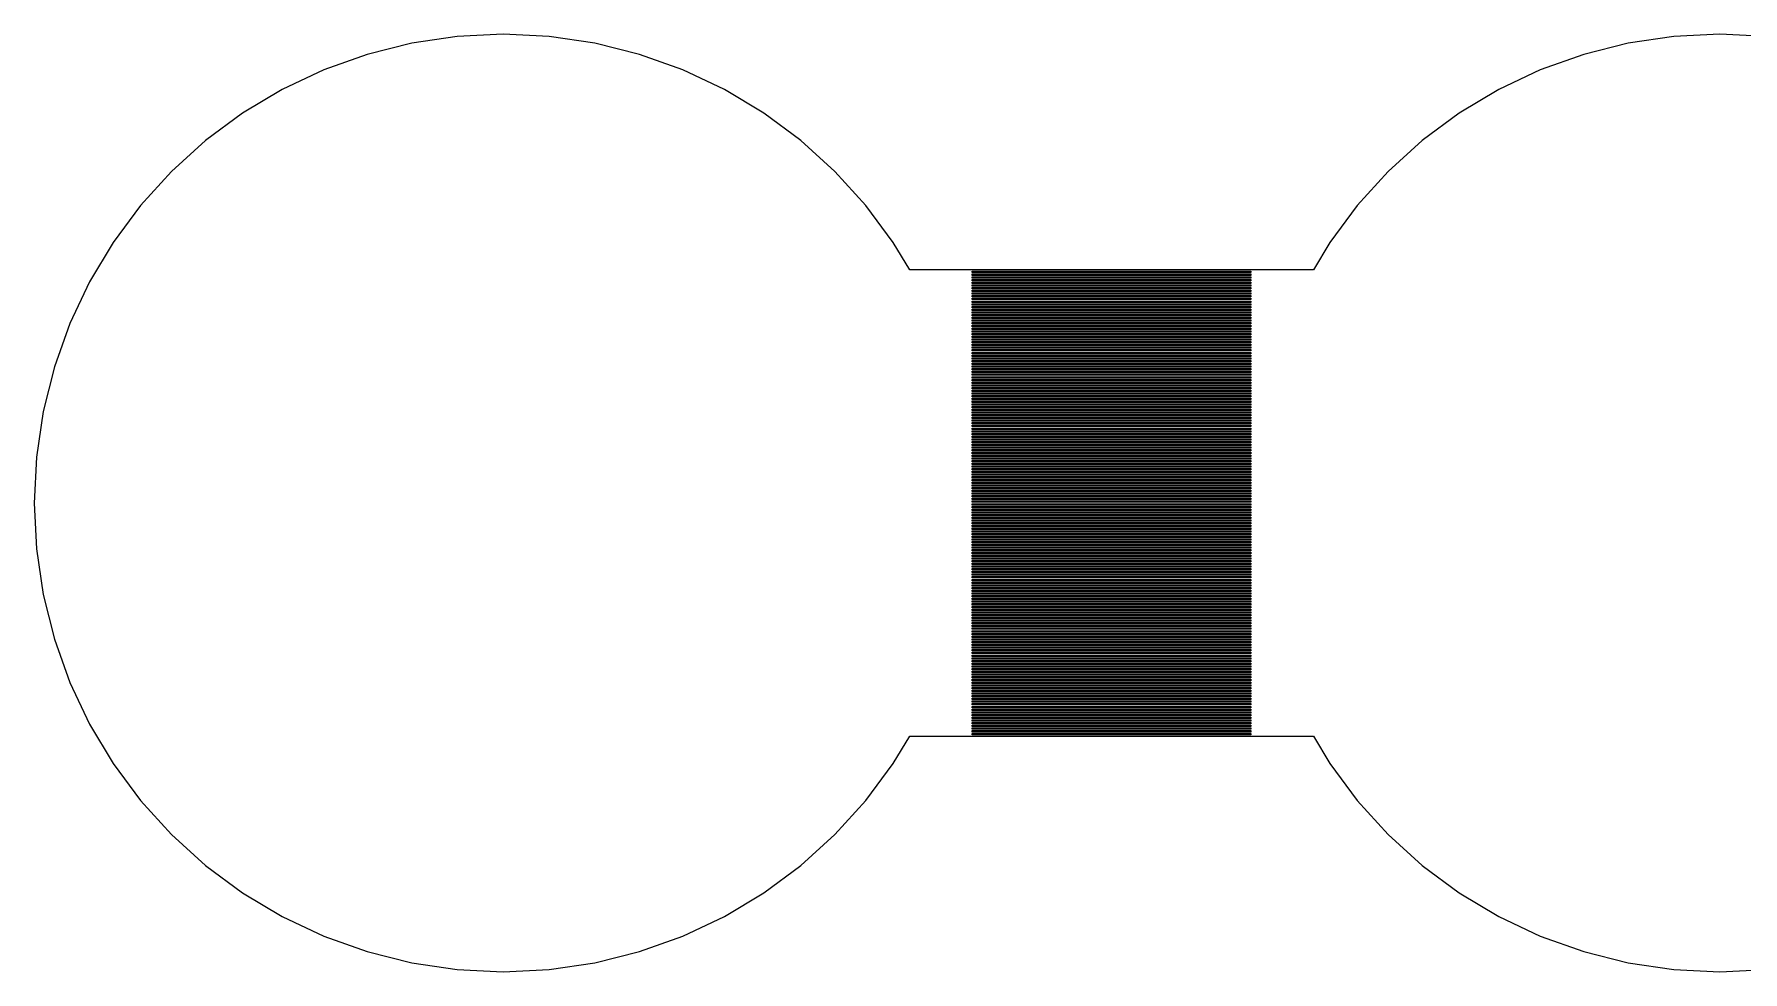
# Model space of a CAD drawing. Extents: x -5 to 101, y -4 to 66.
# Drawn here: x -4.97 to 7.67, y 23.03 to 29.97 of the extents above; entities that cross this region are included whole.
import ezdxf

# ---------------------------------------------------------------- set-up
doc = ezdxf.new("R2010")
doc.units = 0

msp = doc.modelspace()

# ---------------------------------------------------------------- linework, layer by layer
for p, q in [((-1.5, 29.97), (-1.84012, 29.9533)), ((-1.15987, 29.9533), (-1.5, 29.97)), ((7.5, 29.97), (7.15987, 29.9533)), ((7.84013, 29.9533), (7.5, 29.97)), ((-2.17696, 29.9033), (-2.50728, 29.8206)), ((-1.84012, 29.9533), (-2.17696, 29.9033)), ((-0.823029, 29.9033), (-1.15987, 29.9533)), ((-0.492706, 29.8206), (-0.823029, 29.9033)), ((6.82303, 29.9033), (6.49271, 29.8206)), ((7.15987, 29.9533), (6.82303, 29.9033)), ((-2.82791, 29.7059), (-3.13574, 29.5603)), ((-2.50728, 29.8206), (-2.82791, 29.7059)), ((-0.172073, 29.7059), (-0.492706, 29.8206)), ((0.135757, 29.5603), (-0.172073, 29.7059)), ((6.17207, 29.7059), (5.86424, 29.5603)), ((6.49271, 29.8206), (6.17207, 29.7059)), ((-3.13574, 29.5603), (-3.42783, 29.3852)), ((0.427841, 29.3852), (0.135757, 29.5603)), ((5.86424, 29.5603), (5.57216, 29.3852)), ((-3.42783, 29.3852), (-3.70134, 29.1823)), ((0.701355, 29.1823), (0.427841, 29.3852)), ((5.57216, 29.3852), (5.29865, 29.1823)), ((-3.70134, 29.1823), (-3.95366, 28.9537)), ((0.953674, 28.9537), (0.701355, 29.1823)), ((5.29865, 29.1823), (5.04633, 28.9537)), ((-3.95366, 28.9537), (-4.18234, 28.7013)), ((1.18236, 28.7013), (0.953674, 28.9537)), ((5.04633, 28.9537), (4.81764, 28.7013)), ((-4.18234, 28.7013), (-4.38519, 28.4278)), ((1.38521, 28.4278), (1.18236, 28.7013)), ((4.81764, 28.7013), (4.61479, 28.4278)), ((-4.38519, 28.4278), (-4.56026, 28.1357)), ((1.50677, 28.225), (1.38521, 28.4278)), ((4.61479, 28.4278), (4.49323, 28.225)), ((4.49323, 28.225), (1.50677, 28.225)), ((1.97, 28.205), (1.97, 28.215)), ((1.97, 28.215), (4.03, 28.215)), ((4.03, 28.205), (1.97, 28.205)), ((1.97, 28.185), (1.97, 28.195)), ((1.97, 28.195), (4.03, 28.195)), ((4.03, 28.215), (4.03, 28.205)), ((4.03, 28.195), (4.03, 28.185)), ((-4.56026, 28.1357), (-4.70586, 27.8279)), ((4.03, 28.185), (1.97, 28.185)), ((1.97, 28.165), (1.97, 28.175)), ((1.97, 28.175), (4.03, 28.175)), ((4.03, 28.165), (1.97, 28.165)), ((1.97, 28.145), (1.97, 28.155)), ((1.97, 28.155), (4.03, 28.155)), ((4.03, 28.145), (1.97, 28.145)), ((1.97, 28.125), (1.97, 28.135)), ((1.97, 28.135), (4.03, 28.135)), ((4.03, 28.125), (1.97, 28.125)), ((1.97, 28.105), (1.97, 28.115)), ((1.97, 28.115), (4.03, 28.115)), ((4.03, 28.105), (1.97, 28.105)), ((1.97, 28.085), (1.97, 28.095)), ((1.97, 28.095), (4.03, 28.095)), ((4.03, 28.085), (1.97, 28.085)), ((1.97, 28.065), (1.97, 28.075)), ((1.97, 28.075), (4.03, 28.075)), ((4.03, 28.065), (1.97, 28.065)), ((4.03, 28.175), (4.03, 28.165)), ((4.03, 28.155), (4.03, 28.145)), ((4.03, 28.135), (4.03, 28.125)), ((4.03, 28.115), (4.03, 28.105)), ((4.03, 28.095), (4.03, 28.085)), ((4.03, 28.075), (4.03, 28.065)), ((1.97, 28.045), (1.97, 28.055)), ((1.97, 28.055), (4.03, 28.055)), ((4.03, 28.045), (1.97, 28.045)), ((1.97, 28.025), (1.97, 28.035)), ((1.97, 28.035), (4.03, 28.035)), ((4.03, 28.025), (1.97, 28.025)), ((1.97, 28.005), (1.97, 28.015)), ((1.97, 28.015), (4.03, 28.015)), ((4.03, 28.005), (1.97, 28.005)), ((1.97, 27.985), (1.97, 27.995)), ((1.97, 27.995), (4.03, 27.995)), ((4.03, 27.985), (1.97, 27.985)), ((1.97, 27.965), (1.97, 27.975)), ((1.97, 27.975), (4.03, 27.975)), ((4.03, 27.965), (1.97, 27.965)), ((1.97, 27.945), (1.97, 27.955)), ((1.97, 27.955), (4.03, 27.955)), ((4.03, 27.945), (1.97, 27.945)), ((1.97, 27.925), (1.97, 27.935)), ((1.97, 27.935), (4.03, 27.935)), ((4.03, 28.055), (4.03, 28.045)), ((4.03, 28.035), (4.03, 28.025)), ((4.03, 28.015), (4.03, 28.005)), ((4.03, 27.995), (4.03, 27.985)), ((4.03, 27.975), (4.03, 27.965)), ((4.03, 27.955), (4.03, 27.945)), ((4.03, 27.935), (4.03, 27.925)), ((-4.70586, 27.8279), (-4.82057, 27.5073)), ((4.03, 27.925), (1.97, 27.925)), ((1.97, 27.905), (1.97, 27.915)), ((1.97, 27.915), (4.03, 27.915)), ((4.03, 27.905), (1.97, 27.905)), ((1.97, 27.885), (1.97, 27.895)), ((1.97, 27.895), (4.03, 27.895)), ((4.03, 27.885), (1.97, 27.885)), ((1.97, 27.865), (1.97, 27.875)), ((1.97, 27.875), (4.03, 27.875)), ((4.03, 27.865), (1.97, 27.865)), ((1.97, 27.845), (1.97, 27.855)), ((1.97, 27.855), (4.03, 27.855)), ((4.03, 27.845), (1.97, 27.845)), ((1.97, 27.825), (1.97, 27.835)), ((1.97, 27.835), (4.03, 27.835)), ((4.03, 27.825), (1.97, 27.825)), ((1.97, 27.805), (1.97, 27.815)), ((1.97, 27.815), (4.03, 27.815)), ((4.03, 27.915), (4.03, 27.905)), ((4.03, 27.895), (4.03, 27.885)), ((4.03, 27.875), (4.03, 27.865)), ((4.03, 27.855), (4.03, 27.845)), ((4.03, 27.835), (4.03, 27.825)), ((4.03, 27.815), (4.03, 27.805)), ((4.03, 27.805), (1.97, 27.805)), ((1.97, 27.785), (1.97, 27.795)), ((1.97, 27.795), (4.03, 27.795)), ((4.03, 27.785), (1.97, 27.785)), ((1.97, 27.765), (1.97, 27.775)), ((1.97, 27.775), (4.03, 27.775)), ((4.03, 27.765), (1.97, 27.765)), ((1.97, 27.745), (1.97, 27.755)), ((1.97, 27.755), (4.03, 27.755)), ((4.03, 27.745), (1.97, 27.745)), ((1.97, 27.725), (1.97, 27.735)), ((1.97, 27.735), (4.03, 27.735)), ((4.03, 27.725), (1.97, 27.725)), ((1.97, 27.705), (1.97, 27.715)), ((1.97, 27.715), (4.03, 27.715)), ((4.03, 27.705), (1.97, 27.705)), ((1.97, 27.685), (1.97, 27.695)), ((1.97, 27.695), (4.03, 27.695)), ((4.03, 27.685), (1.97, 27.685)), ((4.03, 27.795), (4.03, 27.785)), ((4.03, 27.775), (4.03, 27.765)), ((4.03, 27.755), (4.03, 27.745)), ((4.03, 27.735), (4.03, 27.725)), ((4.03, 27.715), (4.03, 27.705)), ((4.03, 27.695), (4.03, 27.685)), ((1.97, 27.665), (1.97, 27.675)), ((1.97, 27.675), (4.03, 27.675)), ((4.03, 27.665), (1.97, 27.665)), ((1.97, 27.645), (1.97, 27.655)), ((1.97, 27.655), (4.03, 27.655)), ((4.03, 27.645), (1.97, 27.645)), ((1.97, 27.625), (1.97, 27.635)), ((1.97, 27.635), (4.03, 27.635)), ((4.03, 27.625), (1.97, 27.625)), ((1.97, 27.605), (1.97, 27.615)), ((1.97, 27.615), (4.03, 27.615)), ((4.03, 27.605), (1.97, 27.605)), ((1.97, 27.585), (1.97, 27.595)), ((1.97, 27.595), (4.03, 27.595)), ((4.03, 27.585), (1.97, 27.585)), ((1.97, 27.565), (1.97, 27.575)), ((1.97, 27.575), (4.03, 27.575)), ((4.03, 27.565), (1.97, 27.565)), ((4.03, 27.675), (4.03, 27.665)), ((4.03, 27.655), (4.03, 27.645)), ((4.03, 27.635), (4.03, 27.625)), ((4.03, 27.615), (4.03, 27.605)), ((4.03, 27.595), (4.03, 27.585)), ((4.03, 27.575), (4.03, 27.565)), ((-4.82057, 27.5073), (-4.90332, 27.177)), ((1.97, 27.545), (1.97, 27.555)), ((1.97, 27.555), (4.03, 27.555)), ((4.03, 27.545), (1.97, 27.545)), ((1.97, 27.525), (1.97, 27.535)), ((1.97, 27.535), (4.03, 27.535)), ((4.03, 27.525), (1.97, 27.525)), ((1.97, 27.505), (1.97, 27.515)), ((1.97, 27.515), (4.03, 27.515)), ((4.03, 27.505), (1.97, 27.505)), ((1.97, 27.485), (1.97, 27.495)), ((1.97, 27.495), (4.03, 27.495)), ((4.03, 27.485), (1.97, 27.485)), ((1.97, 27.465), (1.97, 27.475)), ((1.97, 27.475), (4.03, 27.475)), ((4.03, 27.465), (1.97, 27.465)), ((1.97, 27.445), (1.97, 27.455)), ((1.97, 27.455), (4.03, 27.455)), ((4.03, 27.445), (1.97, 27.445)), ((1.97, 27.425), (1.97, 27.435)), ((1.97, 27.435), (4.03, 27.435)), ((4.03, 27.555), (4.03, 27.545)), ((4.03, 27.535), (4.03, 27.525)), ((4.03, 27.515), (4.03, 27.505)), ((4.03, 27.495), (4.03, 27.485)), ((4.03, 27.475), (4.03, 27.465)), ((4.03, 27.455), (4.03, 27.445)), ((4.03, 27.435), (4.03, 27.425)), ((4.03, 27.425), (1.97, 27.425)), ((1.97, 27.405), (1.97, 27.415)), ((1.97, 27.415), (4.03, 27.415)), ((4.03, 27.405), (1.97, 27.405)), ((1.97, 27.385), (1.97, 27.395)), ((1.97, 27.395), (4.03, 27.395)), ((4.03, 27.385), (1.97, 27.385)), ((1.97, 27.365), (1.97, 27.375)), ((1.97, 27.375), (4.03, 27.375)), ((4.03, 27.365), (1.97, 27.365)), ((1.97, 27.345), (1.97, 27.355)), ((1.97, 27.355), (4.03, 27.355)), ((4.03, 27.345), (1.97, 27.345)), ((1.97, 27.325), (1.97, 27.335)), ((1.97, 27.335), (4.03, 27.335)), ((4.03, 27.325), (1.97, 27.325)), ((1.97, 27.305), (1.97, 27.315)), ((1.97, 27.315), (4.03, 27.315)), ((4.03, 27.305), (1.97, 27.305)), ((4.03, 27.415), (4.03, 27.405)), ((4.03, 27.395), (4.03, 27.385)), ((4.03, 27.375), (4.03, 27.365)), ((4.03, 27.355), (4.03, 27.345)), ((4.03, 27.335), (4.03, 27.325)), ((4.03, 27.315), (4.03, 27.305)), ((-4.90332, 27.177), (-4.95328, 26.8401)), ((1.97, 27.285), (1.97, 27.295)), ((1.97, 27.295), (4.03, 27.295)), ((4.03, 27.285), (1.97, 27.285)), ((1.97, 27.265), (1.97, 27.275)), ((1.97, 27.275), (4.03, 27.275)), ((4.03, 27.265), (1.97, 27.265)), ((1.97, 27.245), (1.97, 27.255)), ((1.97, 27.255), (4.03, 27.255)), ((4.03, 27.245), (1.97, 27.245)), ((1.97, 27.225), (1.97, 27.235)), ((1.97, 27.235), (4.03, 27.235)), ((4.03, 27.225), (1.97, 27.225)), ((1.97, 27.205), (1.97, 27.215)), ((1.97, 27.215), (4.03, 27.215)), ((4.03, 27.205), (1.97, 27.205)), ((1.97, 27.185), (1.97, 27.195)), ((1.97, 27.195), (4.03, 27.195)), ((4.03, 27.185), (1.97, 27.185)), ((4.03, 27.295), (4.03, 27.285)), ((4.03, 27.275), (4.03, 27.265)), ((4.03, 27.255), (4.03, 27.245)), ((4.03, 27.235), (4.03, 27.225)), ((4.03, 27.215), (4.03, 27.205)), ((4.03, 27.195), (4.03, 27.185)), ((1.97, 27.165), (1.97, 27.175)), ((1.97, 27.175), (4.03, 27.175)), ((4.03, 27.165), (1.97, 27.165)), ((1.97, 27.145), (1.97, 27.155)), ((1.97, 27.155), (4.03, 27.155)), ((4.03, 27.145), (1.97, 27.145)), ((1.97, 27.125), (1.97, 27.135)), ((1.97, 27.135), (4.03, 27.135)), ((4.03, 27.125), (1.97, 27.125)), ((1.97, 27.105), (1.97, 27.115)), ((1.97, 27.115), (4.03, 27.115)), ((4.03, 27.105), (1.97, 27.105)), ((1.97, 27.085), (1.97, 27.095)), ((1.97, 27.095), (4.03, 27.095)), ((4.03, 27.085), (1.97, 27.085)), ((1.97, 27.065), (1.97, 27.075)), ((1.97, 27.075), (4.03, 27.075)), ((4.03, 27.065), (1.97, 27.065)), ((1.97, 27.045), (1.97, 27.055)), ((1.97, 27.055), (4.03, 27.055)), ((4.03, 27.175), (4.03, 27.165)), ((4.03, 27.155), (4.03, 27.145)), ((4.03, 27.135), (4.03, 27.125)), ((4.03, 27.115), (4.03, 27.105)), ((4.03, 27.095), (4.03, 27.085)), ((4.03, 27.075), (4.03, 27.065)), ((4.03, 27.055), (4.03, 27.045)), ((4.03, 27.045), (1.97, 27.045)), ((1.97, 27.025), (1.97, 27.035)), ((1.97, 27.035), (4.03, 27.035)), ((4.03, 27.025), (1.97, 27.025)), ((1.97, 27.005), (1.97, 27.015)), ((1.97, 27.015), (4.03, 27.015)), ((4.03, 27.005), (1.97, 27.005)), ((1.97, 26.985), (1.97, 26.995)), ((1.97, 26.995), (4.03, 26.995)), ((4.03, 26.985), (1.97, 26.985)), ((1.97, 26.965), (1.97, 26.975)), ((1.97, 26.975), (4.03, 26.975)), ((4.03, 26.965), (1.97, 26.965)), ((1.97, 26.945), (1.97, 26.955)), ((1.97, 26.955), (4.03, 26.955)), ((4.03, 26.945), (1.97, 26.945)), ((1.97, 26.925), (1.97, 26.935)), ((1.97, 26.935), (4.03, 26.935)), ((4.03, 26.925), (1.97, 26.925)), ((4.03, 27.035), (4.03, 27.025)), ((4.03, 27.015), (4.03, 27.005)), ((4.03, 26.995), (4.03, 26.985)), ((4.03, 26.975), (4.03, 26.965)), ((4.03, 26.955), (4.03, 26.945)), ((4.03, 26.935), (4.03, 26.925)), ((-4.95328, 26.8401), (-4.96999, 26.5)), ((1.97, 26.905), (1.97, 26.915)), ((1.97, 26.915), (4.03, 26.915)), ((4.03, 26.905), (1.97, 26.905)), ((1.97, 26.885), (1.97, 26.895)), ((1.97, 26.895), (4.03, 26.895)), ((4.03, 26.885), (1.97, 26.885)), ((1.97, 26.865), (1.97, 26.875)), ((1.97, 26.875), (4.03, 26.875)), ((4.03, 26.865), (1.97, 26.865)), ((1.97, 26.845), (1.97, 26.855)), ((1.97, 26.855), (4.03, 26.855)), ((4.03, 26.845), (1.97, 26.845)), ((1.97, 26.825), (1.97, 26.835)), ((1.97, 26.835), (4.03, 26.835)), ((4.03, 26.825), (1.97, 26.825)), ((1.97, 26.805), (1.97, 26.815)), ((1.97, 26.815), (4.03, 26.815)), ((4.03, 26.805), (1.97, 26.805)), ((4.03, 26.915), (4.03, 26.905)), ((4.03, 26.895), (4.03, 26.885)), ((4.03, 26.875), (4.03, 26.865)), ((4.03, 26.855), (4.03, 26.845)), ((4.03, 26.835), (4.03, 26.825)), ((4.03, 26.815), (4.03, 26.805)), ((1.97, 26.785), (1.97, 26.795)), ((1.97, 26.795), (4.03, 26.795)), ((4.03, 26.785), (1.97, 26.785)), ((1.97, 26.765), (1.97, 26.775)), ((1.97, 26.775), (4.03, 26.775)), ((4.03, 26.765), (1.97, 26.765)), ((1.97, 26.745), (1.97, 26.755)), ((1.97, 26.755), (4.03, 26.755)), ((4.03, 26.745), (1.97, 26.745)), ((1.97, 26.725), (1.97, 26.735)), ((1.97, 26.735), (4.03, 26.735)), ((4.03, 26.725), (1.97, 26.725)), ((1.97, 26.705), (1.97, 26.715)), ((1.97, 26.715), (4.03, 26.715)), ((4.03, 26.705), (1.97, 26.705)), ((1.97, 26.685), (1.97, 26.695)), ((1.97, 26.695), (4.03, 26.695)), ((4.03, 26.685), (1.97, 26.685)), ((1.97, 26.665), (1.97, 26.675)), ((1.97, 26.675), (4.03, 26.675)), ((4.03, 26.795), (4.03, 26.785)), ((4.03, 26.775), (4.03, 26.765)), ((4.03, 26.755), (4.03, 26.745)), ((4.03, 26.735), (4.03, 26.725)), ((4.03, 26.715), (4.03, 26.705)), ((4.03, 26.695), (4.03, 26.685)), ((4.03, 26.675), (4.03, 26.665)), ((4.03, 26.665), (1.97, 26.665)), ((1.97, 26.645), (1.97, 26.655)), ((1.97, 26.655), (4.03, 26.655)), ((4.03, 26.645), (1.97, 26.645)), ((1.97, 26.625), (1.97, 26.635)), ((1.97, 26.635), (4.03, 26.635)), ((4.03, 26.625), (1.97, 26.625)), ((1.97, 26.605), (1.97, 26.615)), ((1.97, 26.615), (4.03, 26.615)), ((4.03, 26.605), (1.97, 26.605)), ((1.97, 26.585), (1.97, 26.595)), ((1.97, 26.595), (4.03, 26.595)), ((4.03, 26.585), (1.97, 26.585)), ((1.97, 26.565), (1.97, 26.575)), ((1.97, 26.575), (4.03, 26.575)), ((4.03, 26.565), (1.97, 26.565)), ((1.97, 26.545), (1.97, 26.555)), ((1.97, 26.555), (4.03, 26.555)), ((4.03, 26.545), (1.97, 26.545)), ((4.03, 26.655), (4.03, 26.645)), ((4.03, 26.635), (4.03, 26.625)), ((4.03, 26.615), (4.03, 26.605)), ((4.03, 26.595), (4.03, 26.585)), ((4.03, 26.575), (4.03, 26.565)), ((4.03, 26.555), (4.03, 26.545)), ((-4.96999, 26.5), (-4.95328, 26.1599)), ((1.97, 26.525), (1.97, 26.535)), ((1.97, 26.535), (4.03, 26.535)), ((4.03, 26.525), (1.97, 26.525)), ((1.97, 26.505), (1.97, 26.515)), ((1.97, 26.515), (4.03, 26.515)), ((4.03, 26.505), (1.97, 26.505)), ((1.97, 26.485), (1.97, 26.495)), ((1.97, 26.495), (4.03, 26.495)), ((4.03, 26.485), (1.97, 26.485)), ((1.97, 26.465), (1.97, 26.475)), ((1.97, 26.475), (4.03, 26.475)), ((4.03, 26.465), (1.97, 26.465)), ((1.97, 26.445), (1.97, 26.455)), ((1.97, 26.455), (4.03, 26.455)), ((4.03, 26.445), (1.97, 26.445)), ((1.97, 26.425), (1.97, 26.435)), ((1.97, 26.435), (4.03, 26.435)), ((4.03, 26.425), (1.97, 26.425)), ((4.03, 26.535), (4.03, 26.525)), ((4.03, 26.515), (4.03, 26.505)), ((4.03, 26.495), (4.03, 26.485)), ((4.03, 26.475), (4.03, 26.465)), ((4.03, 26.455), (4.03, 26.445)), ((4.03, 26.435), (4.03, 26.425)), ((1.97, 26.405), (1.97, 26.415)), ((1.97, 26.415), (4.03, 26.415)), ((4.03, 26.405), (1.97, 26.405)), ((1.97, 26.385), (1.97, 26.395)), ((1.97, 26.395), (4.03, 26.395)), ((4.03, 26.385), (1.97, 26.385)), ((1.97, 26.365), (1.97, 26.375)), ((1.97, 26.375), (4.03, 26.375)), ((4.03, 26.365), (1.97, 26.365)), ((1.97, 26.345), (1.97, 26.355)), ((1.97, 26.355), (4.03, 26.355)), ((4.03, 26.345), (1.97, 26.345)), ((1.97, 26.325), (1.97, 26.335)), ((1.97, 26.335), (4.03, 26.335)), ((4.03, 26.325), (1.97, 26.325)), ((1.97, 26.305), (1.97, 26.315)), ((1.97, 26.315), (4.03, 26.315)), ((4.03, 26.305), (1.97, 26.305)), ((1.97, 26.285), (1.97, 26.295)), ((1.97, 26.295), (4.03, 26.295)), ((4.03, 26.415), (4.03, 26.405)), ((4.03, 26.395), (4.03, 26.385)), ((4.03, 26.375), (4.03, 26.365)), ((4.03, 26.355), (4.03, 26.345)), ((4.03, 26.335), (4.03, 26.325)), ((4.03, 26.315), (4.03, 26.305)), ((4.03, 26.295), (4.03, 26.285)), ((4.03, 26.285), (1.97, 26.285)), ((1.97, 26.265), (1.97, 26.275)), ((1.97, 26.275), (4.03, 26.275)), ((4.03, 26.265), (1.97, 26.265)), ((1.97, 26.245), (1.97, 26.255)), ((1.97, 26.255), (4.03, 26.255)), ((4.03, 26.245), (1.97, 26.245)), ((1.97, 26.225), (1.97, 26.235)), ((1.97, 26.235), (4.03, 26.235)), ((4.03, 26.225), (1.97, 26.225)), ((1.97, 26.205), (1.97, 26.215)), ((1.97, 26.215), (4.03, 26.215)), ((4.03, 26.205), (1.97, 26.205)), ((1.97, 26.185), (1.97, 26.195)), ((1.97, 26.195), (4.03, 26.195)), ((4.03, 26.185), (1.97, 26.185)), ((1.97, 26.165), (1.97, 26.175)), ((1.97, 26.175), (4.03, 26.175)), ((4.03, 26.165), (1.97, 26.165)), ((4.03, 26.275), (4.03, 26.265)), ((4.03, 26.255), (4.03, 26.245)), ((4.03, 26.235), (4.03, 26.225)), ((4.03, 26.215), (4.03, 26.205)), ((4.03, 26.195), (4.03, 26.185)), ((4.03, 26.175), (4.03, 26.165)), ((-4.95328, 26.1599), (-4.90332, 25.823)), ((1.97, 26.145), (1.97, 26.155)), ((1.97, 26.155), (4.03, 26.155)), ((4.03, 26.145), (1.97, 26.145)), ((1.97, 26.125), (1.97, 26.135)), ((1.97, 26.135), (4.03, 26.135)), ((4.03, 26.125), (1.97, 26.125)), ((1.97, 26.105), (1.97, 26.115)), ((1.97, 26.115), (4.03, 26.115)), ((4.03, 26.105), (1.97, 26.105)), ((1.97, 26.085), (1.97, 26.095)), ((1.97, 26.095), (4.03, 26.095)), ((4.03, 26.085), (1.97, 26.085)), ((1.97, 26.065), (1.97, 26.075)), ((1.97, 26.075), (4.03, 26.075)), ((4.03, 26.065), (1.97, 26.065)), ((1.97, 26.045), (1.97, 26.055)), ((1.97, 26.055), (4.03, 26.055)), ((4.03, 26.045), (1.97, 26.045)), ((4.03, 26.155), (4.03, 26.145)), ((4.03, 26.135), (4.03, 26.125)), ((4.03, 26.115), (4.03, 26.105)), ((4.03, 26.095), (4.03, 26.085)), ((4.03, 26.075), (4.03, 26.065)), ((4.03, 26.055), (4.03, 26.045)), ((1.97, 26.025), (1.97, 26.035)), ((1.97, 26.035), (4.03, 26.035)), ((4.03, 26.025), (1.97, 26.025)), ((1.97, 26.005), (1.97, 26.015)), ((1.97, 26.015), (4.03, 26.015)), ((4.03, 26.005), (1.97, 26.005)), ((1.97, 25.985), (1.97, 25.995)), ((1.97, 25.995), (4.03, 25.995)), ((4.03, 25.985), (1.97, 25.985)), ((1.97, 25.965), (1.97, 25.975)), ((1.97, 25.975), (4.03, 25.975)), ((4.03, 25.965), (1.97, 25.965)), ((1.97, 25.945), (1.97, 25.955)), ((1.97, 25.955), (4.03, 25.955)), ((4.03, 25.945), (1.97, 25.945)), ((1.97, 25.925), (1.97, 25.935)), ((1.97, 25.935), (4.03, 25.935)), ((4.03, 25.925), (1.97, 25.925)), ((1.97, 25.905), (1.97, 25.915)), ((1.97, 25.915), (4.03, 25.915)), ((4.03, 26.035), (4.03, 26.025)), ((4.03, 26.015), (4.03, 26.005)), ((4.03, 25.995), (4.03, 25.985)), ((4.03, 25.975), (4.03, 25.965)), ((4.03, 25.955), (4.03, 25.945)), ((4.03, 25.935), (4.03, 25.925)), ((4.03, 25.915), (4.03, 25.905)), ((-4.90332, 25.823), (-4.82057, 25.4927)), ((4.03, 25.905), (1.97, 25.905)), ((1.97, 25.885), (1.97, 25.895)), ((1.97, 25.895), (4.03, 25.895)), ((4.03, 25.885), (1.97, 25.885)), ((1.97, 25.865), (1.97, 25.875)), ((1.97, 25.875), (4.03, 25.875)), ((4.03, 25.865), (1.97, 25.865)), ((1.97, 25.845), (1.97, 25.855)), ((1.97, 25.855), (4.03, 25.855)), ((4.03, 25.845), (1.97, 25.845)), ((1.97, 25.825), (1.97, 25.835)), ((1.97, 25.835), (4.03, 25.835)), ((4.03, 25.825), (1.97, 25.825)), ((1.97, 25.805), (1.97, 25.815)), ((1.97, 25.815), (4.03, 25.815)), ((4.03, 25.805), (1.97, 25.805)), ((1.97, 25.785), (1.97, 25.795)), ((1.97, 25.795), (4.03, 25.795)), ((4.03, 25.895), (4.03, 25.885)), ((4.03, 25.875), (4.03, 25.865)), ((4.03, 25.855), (4.03, 25.845)), ((4.03, 25.835), (4.03, 25.825)), ((4.03, 25.815), (4.03, 25.805)), ((4.03, 25.795), (4.03, 25.785)), ((4.03, 25.785), (1.97, 25.785)), ((1.97, 25.765), (1.97, 25.775)), ((1.97, 25.775), (4.03, 25.775)), ((4.03, 25.765), (1.97, 25.765)), ((1.97, 25.745), (1.97, 25.755)), ((1.97, 25.755), (4.03, 25.755)), ((4.03, 25.745), (1.97, 25.745)), ((1.97, 25.725), (1.97, 25.735)), ((1.97, 25.735), (4.03, 25.735)), ((4.03, 25.725), (1.97, 25.725)), ((1.97, 25.705), (1.97, 25.715)), ((1.97, 25.715), (4.03, 25.715)), ((4.03, 25.705), (1.97, 25.705)), ((1.97, 25.685), (1.97, 25.695)), ((1.97, 25.695), (4.03, 25.695)), ((4.03, 25.685), (1.97, 25.685)), ((1.97, 25.665), (1.97, 25.675)), ((1.97, 25.675), (4.03, 25.675)), ((4.03, 25.665), (1.97, 25.665)), ((4.03, 25.775), (4.03, 25.765)), ((4.03, 25.755), (4.03, 25.745)), ((4.03, 25.735), (4.03, 25.725)), ((4.03, 25.715), (4.03, 25.705)), ((4.03, 25.695), (4.03, 25.685)), ((4.03, 25.675), (4.03, 25.665)), ((1.97, 25.645), (1.97, 25.655)), ((1.97, 25.655), (4.03, 25.655)), ((4.03, 25.645), (1.97, 25.645)), ((1.97, 25.625), (1.97, 25.635)), ((1.97, 25.635), (4.03, 25.635)), ((4.03, 25.625), (1.97, 25.625)), ((1.97, 25.605), (1.97, 25.615)), ((1.97, 25.615), (4.03, 25.615)), ((4.03, 25.605), (1.97, 25.605)), ((1.97, 25.585), (1.97, 25.595)), ((1.97, 25.595), (4.03, 25.595)), ((4.03, 25.585), (1.97, 25.585)), ((1.97, 25.565), (1.97, 25.575)), ((1.97, 25.575), (4.03, 25.575)), ((4.03, 25.565), (1.97, 25.565)), ((1.97, 25.545), (1.97, 25.555)), ((1.97, 25.555), (4.03, 25.555)), ((4.03, 25.545), (1.97, 25.545)), ((1.97, 25.525), (1.97, 25.535)), ((1.97, 25.535), (4.03, 25.535)), ((4.03, 25.655), (4.03, 25.645)), ((4.03, 25.635), (4.03, 25.625)), ((4.03, 25.615), (4.03, 25.605)), ((4.03, 25.595), (4.03, 25.585)), ((4.03, 25.575), (4.03, 25.565)), ((4.03, 25.555), (4.03, 25.545)), ((4.03, 25.535), (4.03, 25.525)), ((-4.82057, 25.4927), (-4.70586, 25.1721)), ((4.03, 25.525), (1.97, 25.525)), ((1.97, 25.505), (1.97, 25.515)), ((1.97, 25.515), (4.03, 25.515)), ((4.03, 25.505), (1.97, 25.505)), ((1.97, 25.485), (1.97, 25.495)), ((1.97, 25.495), (4.03, 25.495)), ((4.03, 25.485), (1.97, 25.485)), ((1.97, 25.465), (1.97, 25.475)), ((1.97, 25.475), (4.03, 25.475)), ((4.03, 25.465), (1.97, 25.465)), ((1.97, 25.445), (1.97, 25.455)), ((1.97, 25.455), (4.03, 25.455)), ((4.03, 25.445), (1.97, 25.445)), ((1.97, 25.425), (1.97, 25.435)), ((1.97, 25.435), (4.03, 25.435)), ((4.03, 25.425), (1.97, 25.425)), ((1.97, 25.405), (1.97, 25.415)), ((1.97, 25.415), (4.03, 25.415)), ((4.03, 25.515), (4.03, 25.505)), ((4.03, 25.495), (4.03, 25.485)), ((4.03, 25.475), (4.03, 25.465)), ((4.03, 25.455), (4.03, 25.445)), ((4.03, 25.435), (4.03, 25.425)), ((4.03, 25.415), (4.03, 25.405)), ((4.03, 25.405), (1.97, 25.405)), ((1.97, 25.385), (1.97, 25.395)), ((1.97, 25.395), (4.03, 25.395)), ((4.03, 25.385), (1.97, 25.385)), ((1.97, 25.365), (1.97, 25.375)), ((1.97, 25.375), (4.03, 25.375)), ((4.03, 25.365), (1.97, 25.365)), ((1.97, 25.345), (1.97, 25.355)), ((1.97, 25.355), (4.03, 25.355)), ((4.03, 25.345), (1.97, 25.345)), ((1.97, 25.325), (1.97, 25.335)), ((1.97, 25.335), (4.03, 25.335)), ((4.03, 25.325), (1.97, 25.325)), ((1.97, 25.305), (1.97, 25.315)), ((1.97, 25.315), (4.03, 25.315)), ((4.03, 25.305), (1.97, 25.305)), ((1.97, 25.285), (1.97, 25.295)), ((1.97, 25.295), (4.03, 25.295)), ((4.03, 25.285), (1.97, 25.285)), ((4.03, 25.395), (4.03, 25.385)), ((4.03, 25.375), (4.03, 25.365)), ((4.03, 25.355), (4.03, 25.345)), ((4.03, 25.335), (4.03, 25.325)), ((4.03, 25.315), (4.03, 25.305)), ((4.03, 25.295), (4.03, 25.285)), ((-4.70586, 25.1721), (-4.56026, 24.8643)), ((1.97, 25.265), (1.97, 25.275)), ((1.97, 25.275), (4.03, 25.275)), ((4.03, 25.265), (1.97, 25.265)), ((1.97, 25.245), (1.97, 25.255)), ((1.97, 25.255), (4.03, 25.255)), ((4.03, 25.245), (1.97, 25.245)), ((1.97, 25.225), (1.97, 25.235)), ((1.97, 25.235), (4.03, 25.235)), ((4.03, 25.225), (1.97, 25.225)), ((1.97, 25.205), (1.97, 25.215)), ((1.97, 25.215), (4.03, 25.215)), ((4.03, 25.205), (1.97, 25.205)), ((1.97, 25.185), (1.97, 25.195)), ((1.97, 25.195), (4.03, 25.195)), ((4.03, 25.185), (1.97, 25.185)), ((1.97, 25.165), (1.97, 25.175)), ((1.97, 25.175), (4.03, 25.175)), ((4.03, 25.165), (1.97, 25.165)), ((1.97, 25.145), (1.97, 25.155)), ((1.97, 25.155), (4.03, 25.155)), ((4.03, 25.275), (4.03, 25.265)), ((4.03, 25.255), (4.03, 25.245)), ((4.03, 25.235), (4.03, 25.225)), ((4.03, 25.215), (4.03, 25.205)), ((4.03, 25.195), (4.03, 25.185)), ((4.03, 25.175), (4.03, 25.165)), ((4.03, 25.155), (4.03, 25.145)), ((4.03, 25.145), (1.97, 25.145)), ((1.97, 25.125), (1.97, 25.135)), ((1.97, 25.135), (4.03, 25.135)), ((4.03, 25.125), (1.97, 25.125)), ((1.97, 25.105), (1.97, 25.115)), ((1.97, 25.115), (4.03, 25.115)), ((4.03, 25.105), (1.97, 25.105)), ((1.97, 25.085), (1.97, 25.095)), ((1.97, 25.095), (4.03, 25.095)), ((4.03, 25.085), (1.97, 25.085)), ((1.97, 25.065), (1.97, 25.075)), ((1.97, 25.075), (4.03, 25.075)), ((4.03, 25.065), (1.97, 25.065)), ((1.97, 25.045), (1.97, 25.055)), ((1.97, 25.055), (4.03, 25.055)), ((4.03, 25.045), (1.97, 25.045)), ((1.97, 25.025), (1.97, 25.035)), ((1.97, 25.035), (4.03, 25.035)), ((4.03, 25.135), (4.03, 25.125)), ((4.03, 25.115), (4.03, 25.105)), ((4.03, 25.095), (4.03, 25.085)), ((4.03, 25.075), (4.03, 25.065)), ((4.03, 25.055), (4.03, 25.045)), ((4.03, 25.035), (4.03, 25.025)), ((4.03, 25.025), (1.97, 25.025)), ((1.97, 25.005), (1.97, 25.015)), ((1.97, 25.015), (4.03, 25.015)), ((4.03, 25.005), (1.97, 25.005)), ((1.97, 24.985), (1.97, 24.995)), ((1.97, 24.995), (4.03, 24.995)), ((4.03, 24.985), (1.97, 24.985)), ((1.97, 24.965), (1.97, 24.975)), ((1.97, 24.975), (4.03, 24.975)), ((4.03, 24.965), (1.97, 24.965)), ((1.97, 24.945), (1.97, 24.955)), ((1.97, 24.955), (4.03, 24.955)), ((4.03, 24.945), (1.97, 24.945)), ((1.97, 24.925), (1.97, 24.935)), ((1.97, 24.935), (4.03, 24.935)), ((4.03, 24.925), (1.97, 24.925)), ((1.97, 24.905), (1.97, 24.915)), ((1.97, 24.915), (4.03, 24.915)), ((4.03, 24.905), (1.97, 24.905)), ((4.03, 25.015), (4.03, 25.005)), ((4.03, 24.995), (4.03, 24.985)), ((4.03, 24.975), (4.03, 24.965)), ((4.03, 24.955), (4.03, 24.945)), ((4.03, 24.935), (4.03, 24.925)), ((4.03, 24.915), (4.03, 24.905)), ((-4.56026, 24.8643), (-4.38519, 24.5722)), ((1.38521, 24.5722), (1.50677, 24.775)), ((1.50677, 24.775), (4.49323, 24.775)), ((1.97, 24.885), (1.97, 24.895)), ((1.97, 24.895), (4.03, 24.895)), ((4.03, 24.885), (1.97, 24.885)), ((1.97, 24.865), (1.97, 24.875)), ((1.97, 24.875), (4.03, 24.875)), ((4.03, 24.865), (1.97, 24.865)), ((1.97, 24.845), (1.97, 24.855)), ((1.97, 24.855), (4.03, 24.855)), ((4.03, 24.845), (1.97, 24.845)), ((1.97, 24.825), (1.97, 24.835)), ((1.97, 24.835), (4.03, 24.835)), ((4.03, 24.825), (1.97, 24.825)), ((1.97, 24.805), (1.97, 24.815)), ((1.97, 24.815), (4.03, 24.815)), ((4.03, 24.805), (1.97, 24.805)), ((1.97, 24.785), (1.97, 24.795)), ((1.97, 24.795), (4.03, 24.795)), ((4.03, 24.785), (1.97, 24.785)), ((4.03, 24.895), (4.03, 24.885)), ((4.03, 24.875), (4.03, 24.865)), ((4.03, 24.855), (4.03, 24.845)), ((4.03, 24.835), (4.03, 24.825)), ((4.03, 24.815), (4.03, 24.805)), ((4.03, 24.795), (4.03, 24.785)), ((4.49323, 24.775), (4.61479, 24.5722)), ((-4.38519, 24.5722), (-4.18234, 24.2987)), ((1.18236, 24.2987), (1.38521, 24.5722)), ((4.61479, 24.5722), (4.81764, 24.2987)), ((-4.18234, 24.2987), (-3.95366, 24.0463)), ((0.953674, 24.0463), (1.18236, 24.2987)), ((4.81764, 24.2987), (5.04633, 24.0463)), ((-3.95366, 24.0463), (-3.70134, 23.8177)), ((0.701355, 23.8177), (0.953674, 24.0463)), ((5.04633, 24.0463), (5.29865, 23.8177)), ((-3.70134, 23.8177), (-3.42783, 23.6148)), ((0.427841, 23.6148), (0.701355, 23.8177)), ((5.29865, 23.8177), (5.57216, 23.6148)), ((-3.42783, 23.6148), (-3.13574, 23.4397)), ((0.135757, 23.4397), (0.427841, 23.6148)), ((5.57216, 23.6148), (5.86424, 23.4397)), ((-3.13574, 23.4397), (-2.82791, 23.2941)), ((-0.172073, 23.2941), (0.135757, 23.4397)), ((5.86424, 23.4397), (6.17207, 23.2941)), ((-2.82791, 23.2941), (-2.50728, 23.1794)), ((-0.492706, 23.1794), (-0.172073, 23.2941)), ((6.17207, 23.2941), (6.49271, 23.1794)), ((-2.50728, 23.1794), (-2.17696, 23.0967)), ((-0.823029, 23.0967), (-0.492706, 23.1794)), ((6.49271, 23.1794), (6.82303, 23.0967)), ((-2.17696, 23.0967), (-1.84012, 23.0467)), ((-1.84012, 23.0467), (-1.5, 23.03)), ((-1.5, 23.03), (-1.15987, 23.0467)), ((-1.15987, 23.0467), (-0.823029, 23.0967)), ((6.82303, 23.0967), (7.15987, 23.0467)), ((7.15987, 23.0467), (7.5, 23.03)), ((7.5, 23.03), (7.84013, 23.0467))]:
    msp.add_line(p, q)

doc.saveas('drawing.dxf')
